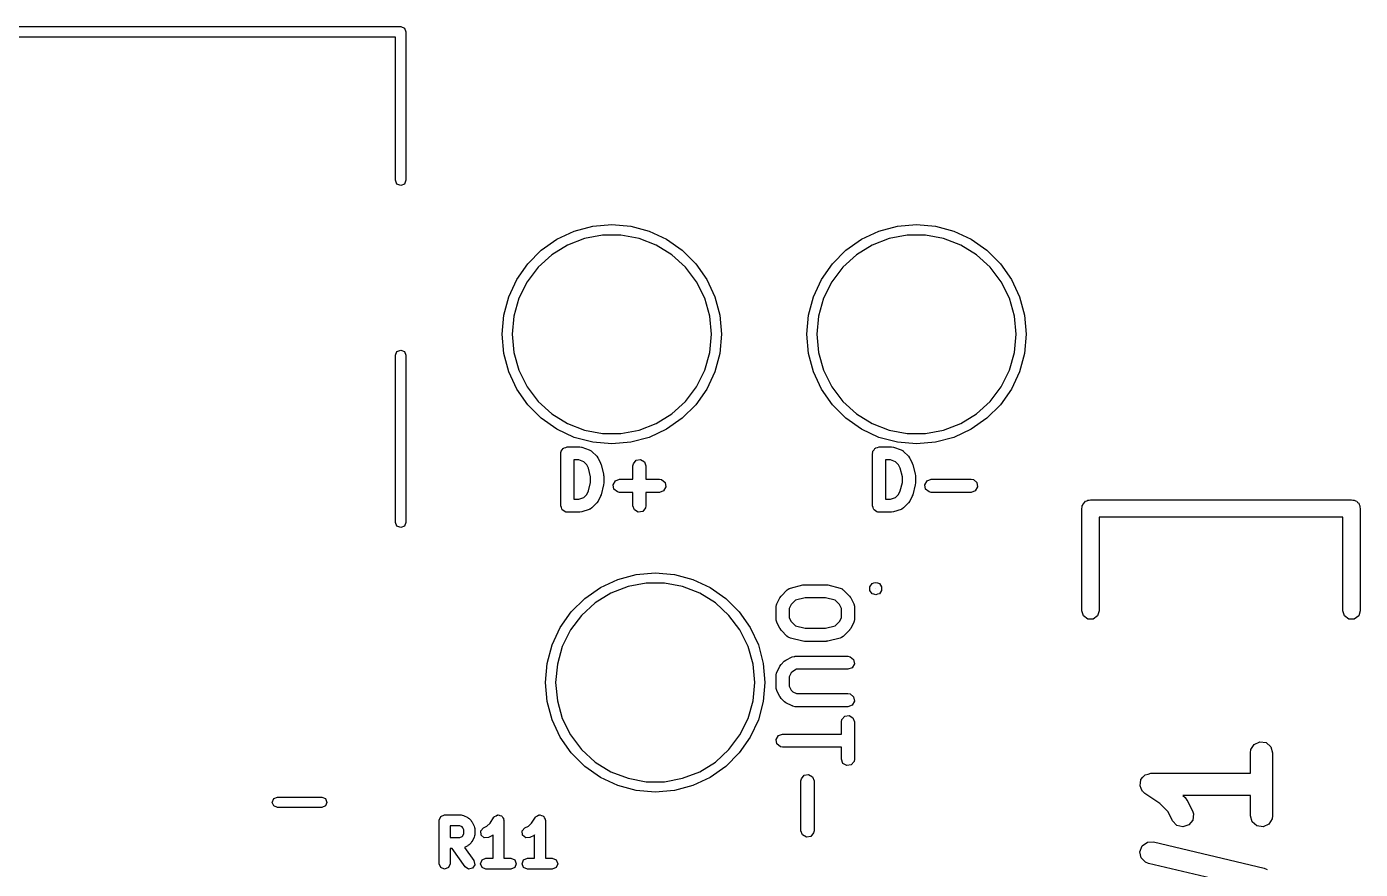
# Model space of a CAD drawing. Extents: x 100.5 to 128.1, y -114.5 to -98.5.
# Drawn here: x 112.78 to 128.1, y -108.15 to -98.47 of the extents above; entities that cross this region are included whole.
import ezdxf

# ---------------------------------------------------------------- set-up
doc = ezdxf.new("R2010")
doc.units = 0
doc.layers.add('BLACK', color=7, linetype='CONTINUOUS')

msp = doc.modelspace()

# ---------------------------------------------------------------- linework, layer by layer
at = {"layer": 'BLACK', "linetype": 'CONTINUOUS'}
for p, q in [((107.915, -98.466), (117.075, -98.466)), ((117.075, -98.466), (117.117, -98.484)), ((117.117, -98.484), (117.135, -98.526)), ((117.015, -98.586), (107.975, -98.586)), ((117.015, -100.231), (117.015, -98.586)), ((117.135, -98.526), (117.135, -100.231)), ((117.032, -100.274), (117.015, -100.231)), ((117.075, -100.291), (117.032, -100.274)), ((117.117, -100.274), (117.075, -100.291)), ((117.135, -100.231), (117.117, -100.274)), ((118.87, -100.909), (119.069, -100.816)), ((119.069, -100.816), (119.281, -100.759)), ((119.281, -100.759), (119.5, -100.74)), ((119.5, -100.74), (119.719, -100.759)), ((119.719, -100.759), (119.931, -100.816)), ((119.931, -100.816), (120.13, -100.909)), ((122.37, -100.909), (122.569, -100.816)), ((122.569, -100.816), (122.781, -100.759)), ((122.781, -100.759), (123, -100.74)), ((123, -100.74), (123.219, -100.759)), ((123.219, -100.759), (123.431, -100.816)), ((123.431, -100.816), (123.63, -100.909)), ((118.69, -101.035), (118.87, -100.909)), ((119.187, -100.899), (118.99, -100.975)), ((119.394, -100.86), (119.187, -100.899)), ((119.606, -100.86), (119.394, -100.86)), ((119.813, -100.899), (119.606, -100.86)), ((120.01, -100.975), (119.813, -100.899)), ((120.13, -100.909), (120.31, -101.035)), ((122.19, -101.035), (122.37, -100.909)), ((122.687, -100.899), (122.49, -100.975)), ((122.894, -100.86), (122.687, -100.899)), ((123.106, -100.86), (122.894, -100.86)), ((123.313, -100.899), (123.106, -100.86)), ((123.51, -100.975), (123.313, -100.899)), ((123.63, -100.909), (123.81, -101.035)), ((118.535, -101.19), (118.69, -101.035)), ((118.81, -101.086), (118.654, -101.229)), ((118.99, -100.975), (118.81, -101.086)), ((120.19, -101.086), (120.01, -100.975)), ((120.346, -101.229), (120.19, -101.086)), ((120.31, -101.035), (120.465, -101.19)), ((122.035, -101.19), (122.19, -101.035)), ((122.31, -101.086), (122.154, -101.229)), ((122.49, -100.975), (122.31, -101.086)), ((123.69, -101.086), (123.51, -100.975)), ((123.846, -101.229), (123.69, -101.086)), ((123.81, -101.035), (123.965, -101.19)), ((118.409, -101.37), (118.535, -101.19)), ((118.654, -101.229), (118.527, -101.397)), ((120.473, -101.397), (120.346, -101.229)), ((120.465, -101.19), (120.591, -101.37)), ((121.909, -101.37), (122.035, -101.19)), ((122.154, -101.229), (122.027, -101.397)), ((123.973, -101.397), (123.846, -101.229)), ((123.965, -101.19), (124.091, -101.37)), ((118.316, -101.569), (118.409, -101.37)), ((118.527, -101.397), (118.432, -101.586)), ((120.568, -101.586), (120.473, -101.397)), ((120.591, -101.37), (120.684, -101.569)), ((121.816, -101.569), (121.909, -101.37)), ((122.027, -101.397), (121.932, -101.586)), ((124.068, -101.586), (123.973, -101.397)), ((124.091, -101.37), (124.184, -101.569)), ((118.259, -101.781), (118.316, -101.569)), ((120.684, -101.569), (120.741, -101.781)), ((121.759, -101.781), (121.816, -101.569)), ((124.184, -101.569), (124.241, -101.781)), ((118.432, -101.586), (118.375, -101.79)), ((120.625, -101.79), (120.568, -101.586)), ((121.932, -101.586), (121.875, -101.79)), ((124.125, -101.79), (124.068, -101.586)), ((118.24, -102), (118.259, -101.781)), ((118.375, -101.79), (118.355, -102)), ((120.645, -102), (120.625, -101.79)), ((120.741, -101.781), (120.76, -102)), ((121.74, -102), (121.759, -101.781)), ((121.875, -101.79), (121.855, -102)), ((124.145, -102), (124.125, -101.79)), ((124.241, -101.781), (124.26, -102)), ((118.259, -102.219), (118.24, -102)), ((118.355, -102), (118.375, -102.21)), ((120.625, -102.21), (120.645, -102)), ((120.76, -102), (120.741, -102.219)), ((121.759, -102.219), (121.74, -102)), ((121.855, -102), (121.875, -102.21)), ((124.125, -102.21), (124.145, -102)), ((124.26, -102), (124.241, -102.219)), ((117.032, -102.199), (117.075, -102.181)), ((117.075, -102.181), (117.117, -102.199)), ((117.015, -102.241), (117.032, -102.199)), ((117.015, -104.161), (117.015, -102.241)), ((117.117, -102.199), (117.135, -102.241)), ((117.135, -102.241), (117.135, -104.161)), ((118.316, -102.431), (118.259, -102.219)), ((118.375, -102.21), (118.432, -102.414)), ((120.568, -102.414), (120.625, -102.21)), ((120.741, -102.219), (120.684, -102.431)), ((121.816, -102.431), (121.759, -102.219)), ((121.875, -102.21), (121.932, -102.414)), ((124.068, -102.414), (124.125, -102.21)), ((124.241, -102.219), (124.184, -102.431)), ((118.409, -102.63), (118.316, -102.431)), ((118.432, -102.414), (118.527, -102.603)), ((120.473, -102.603), (120.568, -102.414)), ((120.684, -102.431), (120.591, -102.63)), ((121.909, -102.63), (121.816, -102.431)), ((121.932, -102.414), (122.027, -102.603)), ((123.973, -102.603), (124.068, -102.414)), ((124.184, -102.431), (124.091, -102.63)), ((118.535, -102.81), (118.409, -102.63)), ((118.527, -102.603), (118.654, -102.771)), ((120.346, -102.771), (120.473, -102.603)), ((120.591, -102.63), (120.465, -102.81)), ((122.035, -102.81), (121.909, -102.63)), ((122.027, -102.603), (122.154, -102.771)), ((123.846, -102.771), (123.973, -102.603)), ((124.091, -102.63), (123.965, -102.81)), ((118.69, -102.965), (118.535, -102.81)), ((118.654, -102.771), (118.81, -102.914)), ((120.19, -102.914), (120.346, -102.771)), ((120.465, -102.81), (120.31, -102.965)), ((122.19, -102.965), (122.035, -102.81)), ((122.154, -102.771), (122.31, -102.914)), ((123.69, -102.914), (123.846, -102.771)), ((123.965, -102.81), (123.81, -102.965)), ((118.81, -102.914), (118.99, -103.025)), ((120.01, -103.025), (120.19, -102.914)), ((122.31, -102.914), (122.49, -103.025)), ((123.51, -103.025), (123.69, -102.914)), ((118.87, -103.091), (118.69, -102.965)), ((119.069, -103.184), (118.87, -103.091)), ((118.99, -103.025), (119.187, -103.101)), ((119.187, -103.101), (119.394, -103.14)), ((119.606, -103.14), (119.813, -103.101)), ((119.813, -103.101), (120.01, -103.025)), ((120.13, -103.091), (119.931, -103.184)), ((120.31, -102.965), (120.13, -103.091)), ((122.37, -103.091), (122.19, -102.965)), ((122.569, -103.184), (122.37, -103.091)), ((122.49, -103.025), (122.687, -103.101)), ((122.687, -103.101), (122.894, -103.14)), ((123.106, -103.14), (123.313, -103.101)), ((123.313, -103.101), (123.51, -103.025)), ((123.63, -103.091), (123.431, -103.184)), ((123.81, -102.965), (123.63, -103.091)), ((119.281, -103.241), (119.069, -103.184)), ((119.5, -103.26), (119.281, -103.241)), ((119.394, -103.14), (119.606, -103.14)), ((119.719, -103.241), (119.5, -103.26)), ((119.931, -103.184), (119.719, -103.241)), ((122.781, -103.241), (122.569, -103.184)), ((123, -103.26), (122.781, -103.241)), ((122.894, -103.14), (123.106, -103.14)), ((123.219, -103.241), (123, -103.26)), ((123.431, -103.184), (123.219, -103.241)), ((118.914, -103.369), (118.916, -103.36)), ((118.914, -103.969), (118.914, -103.369)), ((118.916, -103.356), (118.917, -103.354)), ((118.916, -103.36), (118.916, -103.356)), ((118.917, -103.354), (118.919, -103.344)), ((118.919, -103.344), (118.932, -103.329)), ((118.932, -103.329), (118.941, -103.312)), ((118.941, -103.312), (118.948, -103.31)), ((118.948, -103.31), (118.952, -103.304)), ((118.952, -103.304), (118.971, -103.301)), ((118.971, -103.301), (118.989, -103.294)), ((118.989, -103.294), (119.132, -103.294)), ((119.132, -103.294), (119.154, -103.298)), ((119.154, -103.298), (119.156, -103.298)), ((119.156, -103.298), (119.242, -103.327)), ((119.242, -103.327), (119.265, -103.339)), ((119.265, -103.339), (119.267, -103.343)), ((119.267, -103.343), (119.271, -103.345)), ((119.271, -103.345), (119.328, -103.402)), ((119.328, -103.402), (119.341, -103.42)), ((119.341, -103.42), (119.342, -103.422)), ((119.342, -103.422), (119.371, -103.479)), ((122.496, -103.369), (122.498, -103.36)), ((122.496, -103.969), (122.496, -103.369)), ((122.497, -103.356), (122.499, -103.354)), ((122.498, -103.36), (122.497, -103.356)), ((122.499, -103.354), (122.5, -103.344)), ((122.5, -103.344), (122.513, -103.329)), ((122.513, -103.329), (122.523, -103.312)), ((122.523, -103.312), (122.529, -103.31)), ((122.529, -103.31), (122.533, -103.304)), ((122.533, -103.304), (122.553, -103.301)), ((122.553, -103.301), (122.571, -103.294)), ((122.571, -103.294), (122.714, -103.294)), ((122.714, -103.294), (122.736, -103.298)), ((122.736, -103.298), (122.737, -103.298)), ((122.737, -103.298), (122.823, -103.327)), ((122.823, -103.327), (122.846, -103.339)), ((122.846, -103.339), (122.848, -103.343)), ((122.848, -103.343), (122.852, -103.345)), ((122.852, -103.345), (122.91, -103.402)), ((122.91, -103.402), (122.922, -103.42)), ((122.922, -103.42), (122.924, -103.422)), ((122.924, -103.422), (122.952, -103.479)), ((119.064, -103.444), (119.064, -103.894)), ((119.12, -103.444), (119.064, -103.444)), ((119.178, -103.464), (119.12, -103.444)), ((119.214, -103.5), (119.178, -103.464)), ((119.233, -103.538), (119.214, -103.5)), ((119.257, -103.636), (119.233, -103.538)), ((119.371, -103.479), (119.375, -103.491)), ((119.375, -103.491), (119.377, -103.494)), ((119.377, -103.494), (119.405, -103.608)), ((119.743, -103.512), (119.748, -103.487)), ((119.743, -103.666), (119.743, -103.512)), ((119.748, -103.487), (119.781, -103.447)), ((119.781, -103.447), (119.831, -103.438)), ((119.831, -103.438), (119.875, -103.464)), ((119.875, -103.464), (119.893, -103.512)), ((119.893, -103.512), (119.893, -103.666)), ((122.646, -103.444), (122.646, -103.894)), ((122.702, -103.444), (122.646, -103.444)), ((122.759, -103.464), (122.702, -103.444)), ((122.795, -103.5), (122.759, -103.464)), ((122.814, -103.538), (122.795, -103.5)), ((122.839, -103.636), (122.814, -103.538)), ((122.952, -103.479), (122.956, -103.491)), ((122.956, -103.491), (122.958, -103.494)), ((122.958, -103.494), (122.986, -103.608)), ((119.233, -103.8), (119.257, -103.703)), ((119.257, -103.703), (119.257, -103.636)), ((119.405, -103.608), (119.406, -103.623)), ((119.407, -103.712), (119.405, -103.727)), ((119.405, -103.727), (119.405, -103.73)), ((119.406, -103.623), (119.407, -103.627)), ((119.407, -103.627), (119.407, -103.712)), ((119.516, -103.728), (119.541, -103.683)), ((119.525, -103.778), (119.516, -103.728)), ((119.541, -103.683), (119.589, -103.666)), ((119.589, -103.666), (119.743, -103.666)), ((119.893, -103.666), (120.047, -103.666)), ((120.047, -103.666), (120.072, -103.67)), ((120.072, -103.67), (120.112, -103.703)), ((120.112, -103.703), (120.12, -103.754)), ((122.814, -103.8), (122.839, -103.703)), ((122.839, -103.703), (122.839, -103.636)), ((122.986, -103.608), (122.988, -103.623)), ((122.989, -103.712), (122.986, -103.727)), ((122.986, -103.727), (122.986, -103.73)), ((122.988, -103.623), (122.989, -103.627)), ((122.989, -103.627), (122.989, -103.712)), ((123.097, -103.728), (123.123, -103.683)), ((123.106, -103.778), (123.097, -103.728)), ((123.123, -103.683), (123.171, -103.666)), ((123.171, -103.666), (123.628, -103.666)), ((123.628, -103.666), (123.654, -103.67)), ((123.654, -103.67), (123.693, -103.703)), ((123.693, -103.703), (123.702, -103.754)), ((119.12, -103.894), (119.178, -103.875)), ((119.178, -103.875), (119.214, -103.839)), ((119.214, -103.839), (119.233, -103.8)), ((119.371, -103.86), (119.342, -103.917)), ((119.377, -103.845), (119.371, -103.857)), ((119.371, -103.857), (119.371, -103.86)), ((119.405, -103.73), (119.377, -103.845)), ((119.564, -103.811), (119.525, -103.778)), ((119.589, -103.816), (119.564, -103.811)), ((119.743, -103.816), (119.589, -103.816)), ((119.743, -103.969), (119.743, -103.816)), ((120.047, -103.816), (119.893, -103.816)), ((119.893, -103.816), (119.893, -103.969)), ((120.095, -103.798), (120.047, -103.816)), ((120.12, -103.754), (120.095, -103.798)), ((122.702, -103.894), (122.759, -103.875)), ((122.759, -103.875), (122.795, -103.839)), ((122.795, -103.839), (122.814, -103.8)), ((122.952, -103.86), (122.924, -103.917)), ((122.953, -103.857), (122.952, -103.86)), ((122.958, -103.845), (122.953, -103.857)), ((122.986, -103.73), (122.958, -103.845)), ((123.145, -103.811), (123.106, -103.778)), ((123.171, -103.816), (123.145, -103.811)), ((123.628, -103.816), (123.171, -103.816)), ((123.676, -103.798), (123.628, -103.816)), ((123.702, -103.754), (123.676, -103.798)), ((118.921, -103.988), (118.914, -103.969)), ((118.925, -104.007), (118.921, -103.988)), ((118.93, -104.011), (118.925, -104.007)), ((118.932, -104.018), (118.93, -104.011)), ((118.949, -104.027), (118.932, -104.018)), ((118.964, -104.04), (118.949, -104.027)), ((119.064, -103.894), (119.12, -103.894)), ((119.242, -104.012), (119.156, -104.041)), ((119.245, -104.009), (119.242, -104.012)), ((119.25, -104.009), (119.245, -104.009)), ((119.271, -103.994), (119.25, -104.009)), ((119.328, -103.937), (119.271, -103.994)), ((119.329, -103.935), (119.328, -103.937)), ((119.342, -103.917), (119.329, -103.935)), ((119.761, -104.018), (119.743, -103.969)), ((119.805, -104.043), (119.761, -104.018)), ((119.856, -104.034), (119.805, -104.043)), ((119.889, -103.995), (119.856, -104.034)), ((119.893, -103.969), (119.889, -103.995)), ((122.503, -103.988), (122.496, -103.969)), ((122.506, -104.007), (122.503, -103.988)), ((122.511, -104.011), (122.506, -104.007)), ((122.513, -104.018), (122.511, -104.011)), ((122.53, -104.027), (122.513, -104.018)), ((122.545, -104.04), (122.53, -104.027)), ((122.646, -103.894), (122.702, -103.894)), ((122.823, -104.012), (122.737, -104.041)), ((122.827, -104.009), (122.823, -104.012)), ((122.831, -104.009), (122.827, -104.009)), ((122.852, -103.994), (122.831, -104.009)), ((122.91, -103.937), (122.852, -103.994)), ((122.924, -103.917), (122.91, -103.935)), ((122.91, -103.935), (122.91, -103.937)), ((124.9, -104), (124.905, -103.985)), ((124.9, -105.177), (124.9, -104)), ((124.905, -103.969), (124.914, -103.956)), ((124.905, -103.985), (124.905, -103.969)), ((124.914, -103.956), (124.919, -103.941)), ((124.919, -103.941), (124.932, -103.932)), ((124.932, -103.932), (124.941, -103.919)), ((124.941, -103.919), (124.956, -103.914)), ((124.956, -103.914), (124.969, -103.905)), ((124.969, -103.905), (124.985, -103.905)), ((124.985, -103.905), (125, -103.9)), ((125, -103.9), (128, -103.9)), ((128, -103.9), (128.015, -103.905)), ((128.015, -103.905), (128.031, -103.905)), ((128.031, -103.905), (128.044, -103.914)), ((128.044, -103.914), (128.059, -103.919)), ((128.059, -103.919), (128.068, -103.932)), ((128.068, -103.932), (128.081, -103.941)), ((128.081, -103.941), (128.086, -103.956)), ((128.086, -103.956), (128.095, -103.969)), ((128.095, -103.969), (128.095, -103.985)), ((128.095, -103.985), (128.1, -104)), ((128.1, -104), (128.1, -105.177)), ((117.032, -104.204), (117.015, -104.161)), ((117.135, -104.161), (117.117, -104.204)), ((118.974, -104.042), (118.964, -104.04)), ((118.976, -104.043), (118.974, -104.042)), ((118.98, -104.043), (118.976, -104.043)), ((118.989, -104.044), (118.98, -104.043)), ((119.132, -104.044), (118.989, -104.044)), ((119.134, -104.044), (119.132, -104.044)), ((119.156, -104.041), (119.134, -104.044)), ((122.555, -104.042), (122.545, -104.04)), ((122.558, -104.043), (122.555, -104.042)), ((122.561, -104.043), (122.558, -104.043)), ((122.571, -104.044), (122.561, -104.043)), ((122.714, -104.044), (122.571, -104.044)), ((122.715, -104.044), (122.714, -104.044)), ((122.737, -104.041), (122.715, -104.044)), ((127.9, -104.1), (125.1, -104.1)), ((125.1, -104.1), (125.1, -105.177)), ((127.9, -105.177), (127.9, -104.1)), ((117.075, -104.221), (117.032, -104.204)), ((117.117, -104.204), (117.075, -104.221)), ((119.569, -104.816), (119.781, -104.759)), ((119.781, -104.759), (120, -104.74)), ((120, -104.74), (120.219, -104.759)), ((120.219, -104.759), (120.431, -104.816)), ((119.19, -105.035), (119.37, -104.909)), ((119.37, -104.909), (119.569, -104.816)), ((119.687, -104.899), (119.49, -104.975)), ((119.894, -104.86), (119.687, -104.899)), ((120.106, -104.86), (119.894, -104.86)), ((120.313, -104.899), (120.106, -104.86)), ((120.51, -104.975), (120.313, -104.899)), ((120.431, -104.816), (120.63, -104.909)), ((120.63, -104.909), (120.81, -105.035)), ((121.446, -105.007), (121.517, -104.936)), ((121.517, -104.936), (121.539, -104.921)), ((121.539, -104.921), (121.546, -104.92)), ((121.546, -104.92), (121.552, -104.916)), ((121.552, -104.916), (121.695, -104.88)), ((121.695, -104.88), (121.71, -104.879)), ((121.71, -104.879), (121.713, -104.878)), ((121.713, -104.878), (121.963, -104.878)), ((121.963, -104.878), (121.978, -104.88)), ((121.978, -104.88), (121.981, -104.88)), ((121.981, -104.88), (122.124, -104.916)), ((122.124, -104.916), (122.148, -104.926)), ((122.148, -104.926), (122.152, -104.932)), ((122.152, -104.932), (122.159, -104.936)), ((122.159, -104.936), (122.231, -105.007)), ((122.464, -104.9), (122.49, -104.864)), ((122.464, -104.944), (122.464, -104.9)), ((122.49, -104.98), (122.464, -104.944)), ((122.49, -104.864), (122.511, -104.857)), ((122.511, -104.857), (122.532, -104.85)), ((122.511, -104.857), (122.511, -104.857)), ((122.532, -104.85), (122.553, -104.857)), ((122.532, -104.922), (122.532, -104.922)), ((122.532, -104.922), (122.532, -104.922)), ((122.532, -104.922), (122.532, -104.922)), ((122.532, -104.922), (122.532, -104.922)), ((122.532, -104.922), (122.532, -104.922)), ((122.532, -104.922), (122.532, -104.922)), ((122.553, -104.857), (122.574, -104.864)), ((122.574, -104.864), (122.6, -104.9)), ((122.6, -104.944), (122.574, -104.98)), ((122.6, -104.9), (122.6, -104.944)), ((119.035, -105.19), (119.19, -105.035)), ((119.31, -105.086), (119.154, -105.229)), ((119.49, -104.975), (119.31, -105.086)), ((120.69, -105.086), (120.51, -104.975)), ((120.846, -105.229), (120.69, -105.086)), ((120.81, -105.035), (120.965, -105.19)), ((121.388, -105.131), (121.393, -105.106)), ((121.393, -105.106), (121.396, -105.102)), ((121.396, -105.098), (121.432, -105.026)), ((121.396, -105.102), (121.396, -105.098)), ((121.432, -105.026), (121.445, -105.008)), ((121.445, -105.008), (121.446, -105.007)), ((121.561, -105.104), (121.538, -105.149)), ((121.609, -105.056), (121.561, -105.104)), ((121.722, -105.028), (121.609, -105.056)), ((121.954, -105.028), (121.722, -105.028)), ((122.068, -105.056), (121.954, -105.028)), ((122.116, -105.104), (122.068, -105.056)), ((122.138, -105.149), (122.116, -105.104)), ((122.231, -105.007), (122.243, -105.025)), ((122.243, -105.025), (122.245, -105.026)), ((122.245, -105.026), (122.28, -105.098)), ((122.28, -105.098), (122.288, -105.123)), ((122.511, -104.987), (122.49, -104.98)), ((122.532, -104.994), (122.511, -104.987)), ((122.511, -104.987), (122.511, -104.987)), ((122.553, -104.987), (122.532, -104.994)), ((122.574, -104.98), (122.553, -104.987)), ((122.553, -104.987), (122.553, -104.987)), ((118.909, -105.37), (119.035, -105.19)), ((119.154, -105.229), (119.027, -105.397)), ((120.973, -105.397), (120.846, -105.229)), ((120.965, -105.19), (121.091, -105.37)), ((121.388, -105.274), (121.388, -105.131)), ((121.538, -105.149), (121.538, -105.257)), ((121.538, -105.257), (121.561, -105.301)), ((122.116, -105.301), (122.138, -105.257)), ((122.138, -105.257), (122.138, -105.149)), ((122.288, -105.123), (122.287, -105.127)), ((122.287, -105.127), (122.288, -105.131)), ((122.288, -105.131), (122.288, -105.274)), ((124.919, -105.236), (124.9, -105.177)), ((124.969, -105.272), (124.919, -105.236)), ((125.081, -105.236), (125.031, -105.272)), ((125.1, -105.177), (125.081, -105.236)), ((127.919, -105.236), (127.9, -105.177)), ((127.969, -105.272), (127.919, -105.236)), ((128.081, -105.236), (128.031, -105.272)), ((128.1, -105.177), (128.081, -105.236)), ((118.816, -105.569), (118.909, -105.37)), ((119.027, -105.397), (118.932, -105.586)), ((121.068, -105.586), (120.973, -105.397)), ((121.091, -105.37), (121.184, -105.569)), ((121.39, -105.278), (121.388, -105.274)), ((121.389, -105.283), (121.39, -105.278)), ((121.396, -105.308), (121.389, -105.283)), ((121.432, -105.379), (121.396, -105.308)), ((121.433, -105.38), (121.432, -105.379)), ((121.446, -105.399), (121.433, -105.38)), ((121.517, -105.47), (121.446, -105.399)), ((121.561, -105.301), (121.609, -105.349)), ((121.609, -105.349), (121.722, -105.378)), ((121.722, -105.378), (121.954, -105.378)), ((121.954, -105.378), (122.068, -105.349)), ((122.068, -105.349), (122.116, -105.301)), ((122.231, -105.399), (122.159, -105.47)), ((122.245, -105.379), (122.231, -105.397)), ((122.231, -105.397), (122.231, -105.399)), ((122.28, -105.308), (122.245, -105.379)), ((122.281, -105.303), (122.28, -105.308)), ((122.284, -105.3), (122.281, -105.303)), ((122.288, -105.274), (122.284, -105.3)), ((125.031, -105.272), (124.969, -105.272)), ((128.031, -105.272), (127.969, -105.272)), ((121.524, -105.473), (121.517, -105.47)), ((121.528, -105.479), (121.524, -105.473)), ((121.552, -105.49), (121.528, -105.479)), ((121.695, -105.526), (121.552, -105.49)), ((121.698, -105.525), (121.695, -105.526)), ((121.713, -105.528), (121.698, -105.525)), ((121.963, -105.528), (121.713, -105.528)), ((121.966, -105.527), (121.963, -105.528)), ((121.981, -105.526), (121.966, -105.527)), ((122.124, -105.49), (121.981, -105.526)), ((122.13, -105.486), (122.124, -105.49)), ((122.138, -105.485), (122.13, -105.486)), ((122.159, -105.47), (122.138, -105.485)), ((118.759, -105.781), (118.816, -105.569)), ((118.932, -105.586), (118.875, -105.79)), ((121.125, -105.79), (121.068, -105.586)), ((121.184, -105.569), (121.241, -105.781)), ((121.501, -105.743), (121.573, -105.707)), ((121.573, -105.707), (121.597, -105.7)), ((121.597, -105.7), (121.602, -105.701)), ((121.602, -105.701), (121.606, -105.699)), ((121.606, -105.699), (122.213, -105.699)), ((122.213, -105.699), (122.239, -105.704)), ((122.239, -105.704), (122.278, -105.737)), ((118.74, -106), (118.759, -105.781)), ((118.875, -105.79), (118.855, -106)), ((121.145, -106), (121.125, -105.79)), ((121.241, -105.781), (121.26, -106)), ((121.396, -105.884), (121.432, -105.812)), ((121.432, -105.812), (121.445, -105.794)), ((121.445, -105.794), (121.446, -105.793)), ((121.446, -105.793), (121.482, -105.757)), ((121.482, -105.757), (121.5, -105.744)), ((121.5, -105.744), (121.501, -105.743)), ((121.579, -105.872), (121.561, -105.89)), ((121.624, -105.849), (121.579, -105.872)), ((122.213, -105.849), (121.624, -105.849)), ((122.261, -105.832), (122.213, -105.849)), ((122.287, -105.787), (122.261, -105.832)), ((122.278, -105.737), (122.287, -105.787)), ((118.759, -106.219), (118.74, -106)), ((118.855, -106), (118.875, -106.21)), ((121.125, -106.21), (121.145, -106)), ((121.26, -106), (121.241, -106.219)), ((121.388, -105.917), (121.393, -105.891)), ((121.388, -106.06), (121.388, -105.917)), ((121.393, -105.891), (121.396, -105.888)), ((121.396, -105.888), (121.396, -105.884)), ((121.561, -105.89), (121.538, -105.935)), ((121.538, -105.935), (121.538, -106.042)), ((121.39, -106.064), (121.388, -106.06)), ((121.389, -106.069), (121.39, -106.064)), ((121.396, -106.094), (121.389, -106.069)), ((121.432, -106.165), (121.396, -106.094)), ((121.433, -106.166), (121.432, -106.165)), ((121.446, -106.184), (121.433, -106.166)), ((121.538, -106.042), (121.561, -106.087)), ((121.561, -106.087), (121.579, -106.106)), ((121.579, -106.106), (121.624, -106.128)), ((121.624, -106.128), (122.213, -106.128)), ((122.213, -106.128), (122.239, -106.132)), ((122.239, -106.132), (122.278, -106.165)), ((122.278, -106.165), (122.287, -106.216)), ((118.816, -106.431), (118.759, -106.219)), ((118.875, -106.21), (118.932, -106.414)), ((121.068, -106.414), (121.125, -106.21)), ((121.241, -106.219), (121.184, -106.431)), ((121.482, -106.22), (121.446, -106.184)), ((121.483, -106.221), (121.482, -106.22)), ((121.501, -106.234), (121.483, -106.221)), ((121.573, -106.27), (121.501, -106.234)), ((121.577, -106.27), (121.573, -106.27)), ((121.58, -106.273), (121.577, -106.27)), ((121.606, -106.278), (121.58, -106.273)), ((122.213, -106.278), (121.606, -106.278)), ((122.261, -106.26), (122.213, -106.278)), ((122.287, -106.216), (122.261, -106.26)), ((118.909, -106.63), (118.816, -106.431)), ((118.932, -106.414), (119.027, -106.603)), ((120.973, -106.603), (121.068, -106.414)), ((121.184, -106.431), (121.091, -106.63)), ((122.138, -106.453), (122.143, -106.427)), ((122.138, -106.592), (122.138, -106.453)), ((122.143, -106.427), (122.176, -106.388)), ((122.176, -106.388), (122.226, -106.379)), ((122.226, -106.379), (122.271, -106.405)), ((122.271, -106.405), (122.288, -106.453)), ((122.288, -106.453), (122.288, -106.881)), ((119.035, -106.81), (118.909, -106.63)), ((119.027, -106.603), (119.154, -106.771)), ((120.846, -106.771), (120.973, -106.603)), ((121.091, -106.63), (120.965, -106.81)), ((121.389, -106.654), (121.415, -106.61)), ((121.415, -106.61), (121.463, -106.592)), ((121.463, -106.592), (122.138, -106.592)), ((119.154, -106.771), (119.31, -106.914)), ((120.69, -106.914), (120.846, -106.771)), ((121.398, -106.705), (121.389, -106.654)), ((121.438, -106.738), (121.398, -106.705)), ((121.463, -106.742), (121.438, -106.738)), ((122.138, -106.742), (121.463, -106.742)), ((122.138, -106.881), (122.138, -106.742)), ((126.838, -106.807), (126.843, -106.771)), ((126.843, -106.771), (126.881, -106.711)), ((126.881, -106.711), (126.946, -106.681)), ((126.946, -106.681), (127.017, -106.691)), ((127.017, -106.691), (127.071, -106.738)), ((127.071, -106.738), (127.092, -106.807)), ((119.19, -106.965), (119.035, -106.81)), ((119.31, -106.914), (119.49, -107.025)), ((120.51, -107.025), (120.69, -106.914)), ((120.965, -106.81), (120.81, -106.965)), ((122.156, -106.93), (122.138, -106.881)), ((122.2, -106.955), (122.156, -106.93)), ((122.251, -106.946), (122.2, -106.955)), ((122.284, -106.907), (122.251, -106.946)), ((122.288, -106.881), (122.284, -106.907)), ((126.838, -107.043), (126.838, -106.807)), ((127.092, -106.807), (127.092, -107.532)), ((119.37, -107.091), (119.19, -106.965)), ((119.569, -107.184), (119.37, -107.091)), ((119.49, -107.025), (119.687, -107.101)), ((120.313, -107.101), (120.51, -107.025)), ((120.63, -107.091), (120.431, -107.184)), ((120.81, -106.965), (120.63, -107.091)), ((121.678, -107.106), (121.711, -107.066)), ((121.711, -107.066), (121.762, -107.058)), ((121.762, -107.058), (121.806, -107.083)), ((121.806, -107.083), (121.824, -107.131)), ((125.58, -107.115), (125.603, -107.089)), ((125.603, -107.089), (125.626, -107.063)), ((125.626, -107.063), (125.627, -107.062)), ((125.627, -107.062), (125.628, -107.062)), ((125.628, -107.062), (125.661, -107.052)), ((125.661, -107.052), (125.695, -107.043)), ((125.695, -107.043), (126.838, -107.043)), ((119.781, -107.241), (119.569, -107.184)), ((119.687, -107.101), (119.894, -107.14)), ((120, -107.26), (119.781, -107.241)), ((119.894, -107.14), (120.106, -107.14)), ((120.219, -107.241), (120, -107.26)), ((120.106, -107.14), (120.313, -107.101)), ((120.431, -107.184), (120.219, -107.241)), ((121.674, -107.131), (121.678, -107.106)), ((121.674, -107.703), (121.674, -107.131)), ((121.824, -107.131), (121.824, -107.703)), ((125.569, -107.185), (125.574, -107.151)), ((125.569, -107.186), (125.569, -107.185)), ((125.569, -107.188), (125.569, -107.186)), ((125.583, -107.219), (125.569, -107.188)), ((125.574, -107.151), (125.579, -107.117)), ((125.579, -107.117), (125.58, -107.116)), ((125.58, -107.116), (125.58, -107.115)), ((125.597, -107.251), (125.583, -107.219)), ((125.598, -107.252), (125.597, -107.251)), ((125.599, -107.253), (125.598, -107.252)), ((125.6, -107.254), (125.599, -107.253)), ((125.624, -107.275), (125.6, -107.254)), ((115.598, -107.377), (115.616, -107.334)), ((115.616, -107.419), (115.598, -107.377)), ((115.616, -107.334), (115.658, -107.317)), ((115.658, -107.317), (116.168, -107.317)), ((116.168, -107.317), (116.21, -107.334)), ((116.21, -107.334), (116.228, -107.377)), ((116.228, -107.377), (116.21, -107.419)), ((125.795, -107.389), (125.624, -107.275)), ((125.893, -107.487), (125.795, -107.389)), ((126.838, -107.297), (126.062, -107.297)), ((126.062, -107.297), (126.087, -107.322)), ((126.087, -107.322), (126.108, -107.351)), ((126.108, -107.351), (126.109, -107.353)), ((126.109, -107.353), (126.111, -107.355)), ((126.111, -107.355), (126.171, -107.476)), ((126.838, -107.532), (126.838, -107.297)), ((115.658, -107.437), (115.616, -107.419)), ((116.168, -107.437), (115.658, -107.437)), ((116.21, -107.419), (116.168, -107.437)), ((117.517, -107.583), (117.535, -107.539)), ((117.535, -107.539), (117.579, -107.52)), ((117.579, -107.52), (117.77, -107.52)), ((117.77, -107.52), (117.783, -107.526)), ((117.783, -107.526), (117.797, -107.527)), ((117.797, -107.527), (117.845, -107.551)), ((117.845, -107.551), (117.852, -107.559)), ((117.852, -107.559), (117.861, -107.563)), ((118.102, -107.615), (118.146, -107.548)), ((118.146, -107.548), (118.151, -107.545)), ((118.151, -107.545), (118.154, -107.539)), ((118.154, -107.539), (118.171, -107.532)), ((118.171, -107.532), (118.186, -107.522)), ((118.186, -107.522), (118.192, -107.523)), ((118.192, -107.523), (118.198, -107.52)), ((118.198, -107.52), (118.215, -107.527)), ((118.215, -107.527), (118.233, -107.531)), ((118.233, -107.531), (118.236, -107.536)), ((118.236, -107.536), (118.242, -107.539)), ((118.242, -107.539), (118.249, -107.556)), ((118.249, -107.556), (118.259, -107.571)), ((118.578, -107.615), (118.622, -107.548)), ((118.622, -107.548), (118.628, -107.545)), ((118.628, -107.545), (118.63, -107.539)), ((118.63, -107.539), (118.647, -107.532)), ((118.647, -107.532), (118.662, -107.522)), ((118.662, -107.522), (118.668, -107.523)), ((118.668, -107.523), (118.674, -107.52)), ((118.674, -107.52), (118.691, -107.527)), ((118.691, -107.527), (118.709, -107.531)), ((118.709, -107.531), (118.713, -107.536)), ((118.713, -107.536), (118.718, -107.539)), ((118.718, -107.539), (118.725, -107.556)), ((118.725, -107.556), (118.736, -107.571)), ((125.944, -107.589), (125.893, -107.487)), ((126.171, -107.476), (126.182, -107.51)), ((126.182, -107.51), (126.175, -107.581)), ((126.858, -107.601), (126.838, -107.532)), ((127.092, -107.532), (127.086, -107.568)), ((117.517, -108.083), (117.517, -107.583)), ((117.755, -107.645), (117.642, -107.645)), ((117.642, -107.645), (117.642, -107.782)), ((117.78, -107.658), (117.755, -107.645)), ((117.79, -107.668), (117.78, -107.658)), ((117.802, -107.693), (117.79, -107.668)), ((117.802, -107.735), (117.802, -107.693)), ((117.861, -107.563), (117.885, -107.586)), ((117.885, -107.586), (117.889, -107.596)), ((117.889, -107.596), (117.897, -107.603)), ((117.897, -107.603), (117.921, -107.65)), ((117.921, -107.65), (117.922, -107.665)), ((117.922, -107.665), (117.927, -107.678)), ((117.927, -107.678), (117.927, -107.75)), ((117.996, -107.706), (118.027, -107.67)), ((117.999, -107.754), (117.996, -107.706)), ((118.027, -107.67), (118.066, -107.651)), ((118.066, -107.651), (118.102, -107.615)), ((118.259, -107.571), (118.258, -107.577)), ((118.258, -107.577), (118.261, -107.583)), ((118.261, -107.583), (118.261, -108.02)), ((118.472, -107.706), (118.503, -107.67)), ((118.476, -107.754), (118.472, -107.706)), ((118.503, -107.67), (118.542, -107.651)), ((118.542, -107.651), (118.578, -107.615)), ((118.736, -107.571), (118.734, -107.577)), ((118.734, -107.577), (118.737, -107.583)), ((118.737, -107.583), (118.737, -108.02)), ((121.691, -107.751), (121.674, -107.703)), ((121.824, -107.703), (121.819, -107.729)), ((125.993, -107.642), (125.944, -107.589)), ((126.062, -107.659), (125.993, -107.642)), ((126.13, -107.637), (126.062, -107.659)), ((126.175, -107.581), (126.13, -107.637)), ((126.912, -107.648), (126.858, -107.601)), ((126.983, -107.658), (126.912, -107.648)), ((127.048, -107.628), (126.983, -107.658)), ((127.086, -107.568), (127.048, -107.628)), ((117.642, -107.782), (117.755, -107.782)), ((117.755, -107.782), (117.78, -107.77)), ((117.78, -107.77), (117.79, -107.76)), ((117.79, -107.76), (117.802, -107.735)), ((117.861, -107.865), (117.852, -107.869)), ((117.885, -107.841), (117.861, -107.865)), ((117.889, -107.832), (117.885, -107.841)), ((117.897, -107.825), (117.889, -107.832)), ((117.921, -107.778), (117.897, -107.825)), ((117.922, -107.763), (117.921, -107.778)), ((117.927, -107.75), (117.922, -107.763)), ((118.035, -107.785), (117.999, -107.754)), ((118.083, -107.782), (118.035, -107.785)), ((118.131, -107.758), (118.083, -107.782)), ((118.136, -107.752), (118.131, -107.758)), ((118.136, -108.02), (118.136, -107.752)), ((118.512, -107.785), (118.476, -107.754)), ((118.559, -107.782), (118.512, -107.785)), ((118.607, -107.758), (118.559, -107.782)), ((118.612, -107.752), (118.607, -107.758)), ((118.612, -108.02), (118.612, -107.752)), ((121.736, -107.777), (121.691, -107.751)), ((121.786, -107.768), (121.736, -107.777)), ((121.819, -107.729), (121.786, -107.768)), ((125.594, -107.878), (125.653, -107.836)), ((125.653, -107.836), (125.724, -107.832)), ((125.724, -107.832), (126.994, -108.135)), ((117.666, -107.907), (117.642, -107.907)), ((117.642, -107.907), (117.642, -108.083)), ((117.814, -108.119), (117.666, -107.907)), ((117.845, -107.877), (117.809, -107.895)), ((117.809, -107.895), (117.916, -108.047)), ((117.852, -107.869), (117.845, -107.877)), ((118.011, -108.039), (118.055, -108.02)), ((118.055, -108.02), (118.136, -108.02)), ((118.261, -108.02), (118.341, -108.02)), ((118.341, -108.02), (118.385, -108.039)), ((118.487, -108.039), (118.531, -108.02)), ((118.531, -108.02), (118.612, -108.02)), ((118.737, -108.02), (118.817, -108.02)), ((118.817, -108.02), (118.861, -108.039)), ((125.568, -107.944), (125.594, -107.878)), ((125.582, -108.014), (125.568, -107.944)), ((125.632, -108.066), (125.582, -108.014)), ((117.535, -108.127), (117.517, -108.083)), ((117.579, -108.145), (117.535, -108.127)), ((117.623, -108.127), (117.579, -108.145)), ((117.642, -108.083), (117.623, -108.127)), ((117.854, -108.144), (117.814, -108.119)), ((117.901, -108.134), (117.854, -108.144)), ((117.926, -108.094), (117.901, -108.134)), ((117.916, -108.047), (117.926, -108.094)), ((117.993, -108.083), (118.011, -108.039)), ((118.011, -108.127), (117.993, -108.083)), ((118.055, -108.145), (118.011, -108.127)), ((118.198, -108.145), (118.055, -108.145)), ((118.341, -108.145), (118.198, -108.145)), ((118.385, -108.127), (118.341, -108.145)), ((118.385, -108.039), (118.403, -108.083)), ((118.403, -108.083), (118.385, -108.127)), ((118.469, -108.083), (118.487, -108.039)), ((118.487, -108.127), (118.469, -108.083)), ((118.531, -108.145), (118.487, -108.127)), ((118.674, -108.145), (118.531, -108.145)), ((118.817, -108.145), (118.674, -108.145)), ((118.861, -108.127), (118.817, -108.145)), ((118.861, -108.039), (118.88, -108.083)), ((118.88, -108.083), (118.861, -108.127)), ((125.665, -108.079), (125.632, -108.066)), ((126.446, -108.265), (125.665, -108.079)), ((126.994, -108.135), (127.028, -108.148))]:
    msp.add_line(p, q, dxfattribs=at)

doc.saveas('drawing.dxf')
